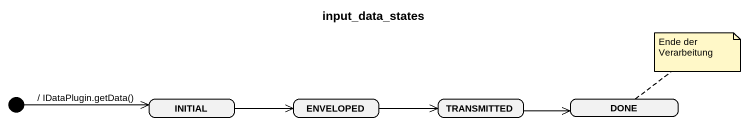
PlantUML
@startuml
title input_data_states
hide empty description
state INITIAL
state ENVELOPED
state TRANSMITTED
state DONE
[*] -right-> INITIAL : / IDataPlugin.getData()
INITIAL -right-> ENVELOPED
ENVELOPED -right-> TRANSMITTED
TRANSMITTED -right-> DONE
note top of DONE : Ende der Verarbeitung
@enduml
